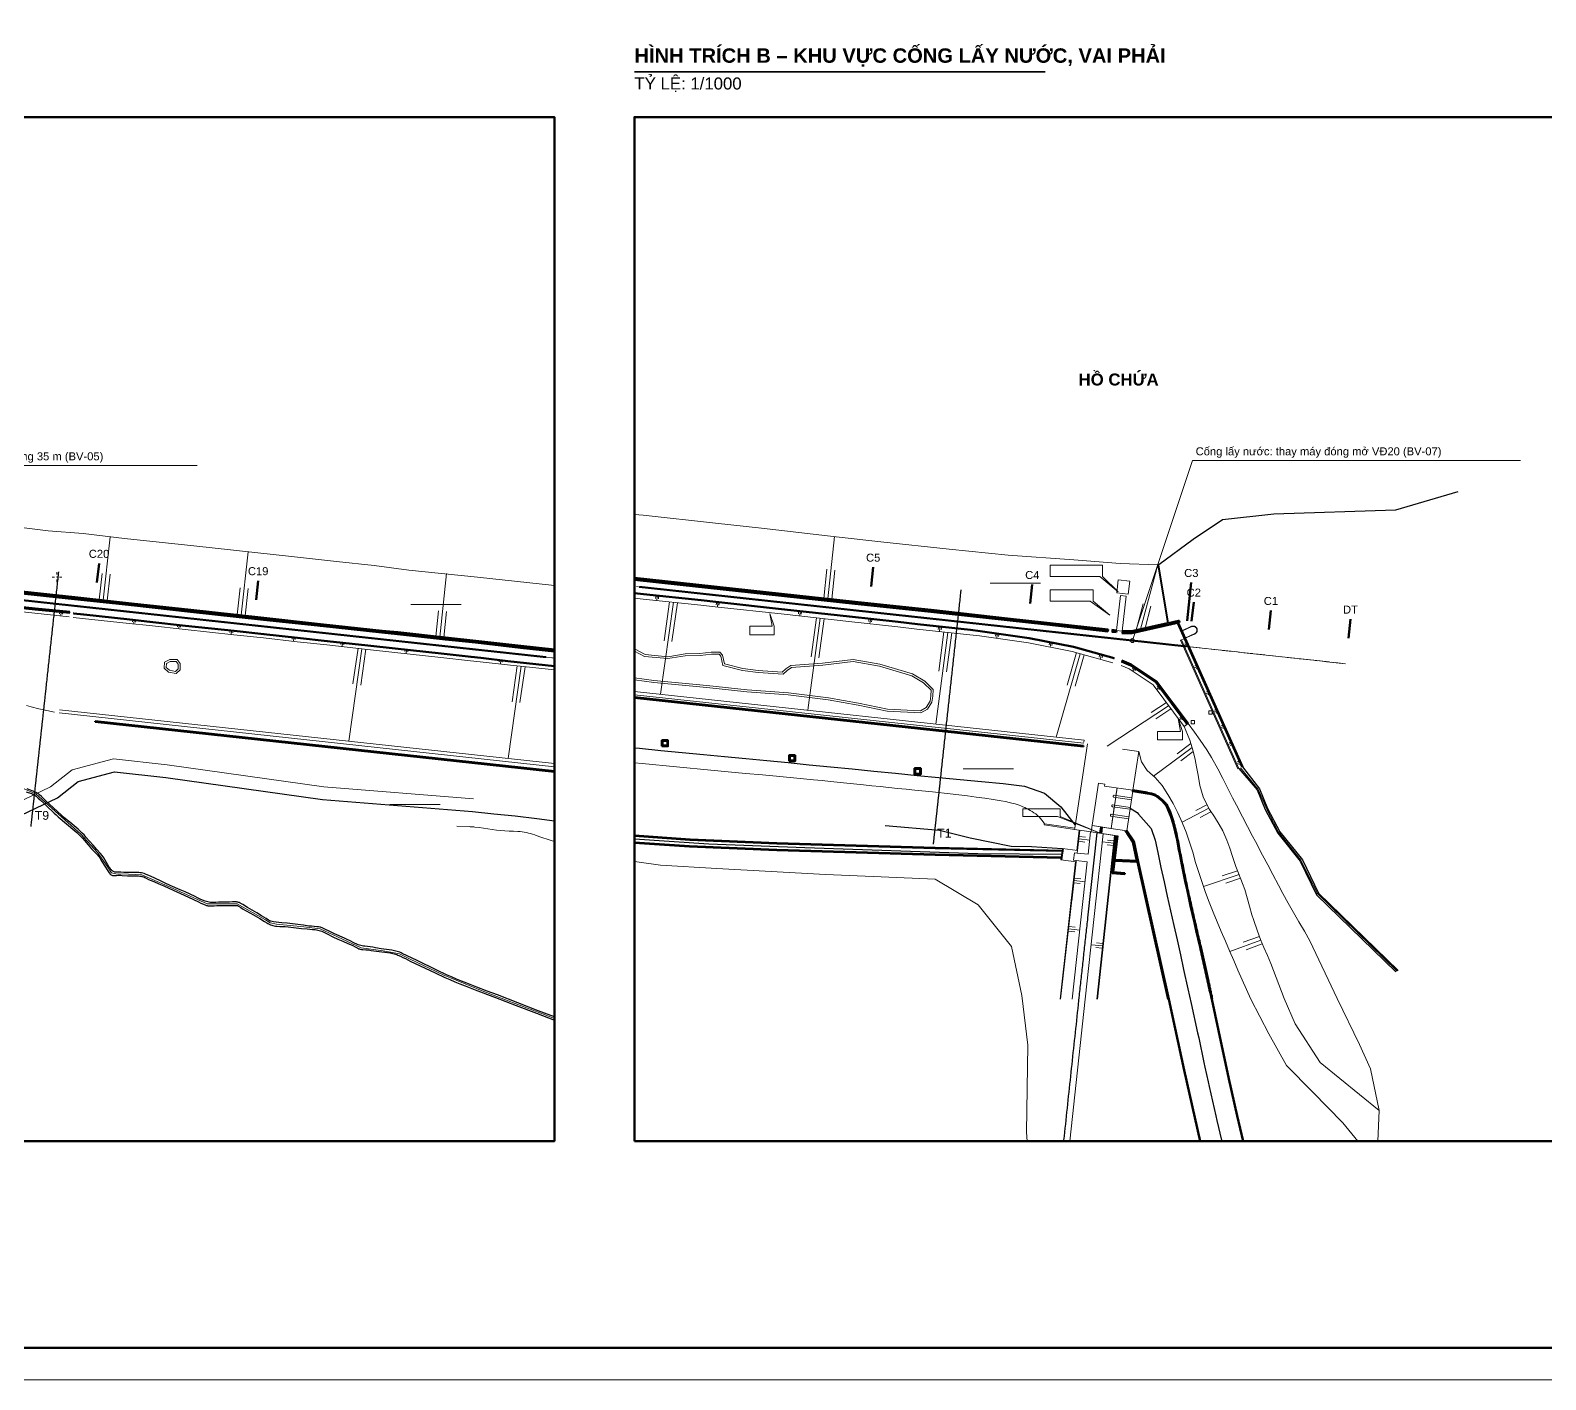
# Model space of a CAD drawing. Header units: millimetres. Extents: x 0 to 1189, y 0 to 841.
# Drawn here: x 404.3 to 877.7, y 0 to 421.7 of the extents above; entities that cross this region are included whole.
import ezdxf
from ezdxf.enums import TextEntityAlignment as Align

# ---------------------------------------------------------------- set-up
doc = ezdxf.new("R2010")
doc.units = ezdxf.units.MM
doc.linetypes.add('CENTER', pattern=[5.08, 3.175, -0.635, 0.635, -0.635])
doc.linetypes.add('DASHED', pattern=[1.524, 1.27, -0.254])
for name, color, linetype, lineweight in [('CHU', 7, 'CONTINUOUS', 25), ('CHU_DAM', 7, 'CONTINUOUS', 35), ('KHUNG', 7, 'CONTINUOUS', 50), ('NEN', 9, 'CONTINUOUS', 13), ('NET_CHINH', 7, 'CONTINUOUS', 50), ('NET_MANH', 8, 'CONTINUOUS', 18), ('NUOC', 5, 'CONTINUOUS', 25), ('SUA_CHUA', 1, 'CONTINUOUS', 50), ('TRUC', 1, 'CENTER', 18)]:
    doc.layers.add(name, color=color, linetype=linetype, lineweight=lineweight)
doc.styles.add('VN', font='arial.ttf')
doc.styles.add('VN_DAM', font='arialbd.ttf')

msp = doc.modelspace()

# ---------------------------------------------------------------- linework, layer by layer
at = {"layer": 'CHU_DAM'}
msp.add_line((593, 408.67), (721.34, 408.67), dxfattribs=at)
at = {"layer": 'KHUNG'}
msp.add_lwpolyline([(20, 10), (1179, 10), (1179, 831), (20, 831)], close=True, dxfattribs=at)
at = {"layer": 'NEN'}
for points in [[(412.6, 251.56), (412.6, 252.31)], [(739.22, 251), (744.08, 246.15), (738.36, 251), (722.85, 251), (722.85, 254.49), (739.22, 254.49), (739.22, 251)], [(756.48, 254.6), (756.77, 254.65)], [(756.48, 254.6), (759.51, 236.38)], [(756.77, 254.65), (759.8, 236.45)], [(411.85, 250.81), (411.1, 250.81)], [(412.67, 250.81), (412.67, 250.84), (412.65, 250.87), (412.63, 250.88), (412.6, 250.89), (412.57, 250.88), (412.55, 250.87), (412.53, 250.84), (412.52, 250.81)], [(412.52, 250.81), (412.53, 250.78), (412.55, 250.76), (412.57, 250.74), (412.6, 250.74), (412.63, 250.74), (412.65, 250.76), (412.67, 250.78), (412.67, 250.81)], [(412.6, 250.06), (412.6, 249.31)], [(413.35, 250.81), (414.1, 250.81)], [(704.14, 248.87), (719.86, 248.87)], [(735.32, 243.31), (722.9, 243.31), (722.9, 246.84), (736.25, 246.84), (736.25, 243.31), (741.47, 238.92), (735.32, 243.31)], [(523.17, 242.28), (538.89, 242.28)], [(745.36, 233.93), (743.58, 234.13), (744.79, 245.06), (746.58, 244.86), (745.36, 233.93)], [(416.57, 239.61), (416.6, 239.9)], [(417.76, 239.47), (417.79, 239.77)], [(636.02, 235.43), (629.01, 235.43), (629.01, 232.8), (636.61, 232.8), (636.61, 235.43), (635.29, 239.47), (636.02, 235.43)], [(742.12, 233.69), (742.18, 234.29)], [(745.3, 233.34), (745.36, 233.93)], [(745.3, 233.33), (748.42, 233.26)], [(745.36, 233.93), (748.37, 233.86)], [(748.37, 233.86), (759.51, 236.38)], [(748.42, 233.26), (763.1, 236.58)], [(763.96, 234.05), (767.05, 235.42)], [(764, 233.95), (767.09, 235.33)], [(764.98, 231.76), (768.07, 233.14)], [(765.02, 231.67), (767.98, 232.99)], [(767.05, 235.42), (767.1, 235.44), (767.14, 235.45), (767.19, 235.47), (767.24, 235.48), (767.29, 235.49), (767.34, 235.5), (767.39, 235.5), (767.44, 235.51), (767.49, 235.51), (767.54, 235.51), (767.59, 235.51), (767.64, 235.5), (767.69, 235.5), (767.74, 235.49), (767.79, 235.48), (767.84, 235.47), (767.88, 235.46), (767.93, 235.44), (767.98, 235.43), (768.02, 235.41), (768.07, 235.39), (768.12, 235.37), (768.16, 235.34), (768.2, 235.32), (768.24, 235.29), (768.29, 235.26), (768.33, 235.23), (768.36, 235.2), (768.4, 235.17), (768.44, 235.13), (768.47, 235.1), (768.51, 235.06), (768.54, 235.02), (768.57, 234.98), (768.6, 234.94), (768.62, 234.9), (768.65, 234.85), (768.67, 234.81), (768.7, 234.77), (768.72, 234.72), (768.74, 234.67), (768.75, 234.63), (768.77, 234.58), (768.78, 234.53), (768.79, 234.48), (768.8, 234.43), (768.81, 234.38), (768.82, 234.33), (768.82, 234.28), (768.82, 234.23), (768.82, 234.18), (768.82, 234.13), (768.82, 234.08), (768.81, 234.03), (768.8, 233.99), (768.79, 233.94), (768.78, 233.89), (768.77, 233.84), (768.75, 233.79), (768.74, 233.74), (768.72, 233.7), (768.7, 233.65), (768.67, 233.61), (768.65, 233.56), (768.62, 233.52), (768.6, 233.48), (768.57, 233.44), (768.54, 233.4), (768.51, 233.36), (768.47, 233.32), (768.44, 233.29), (768.4, 233.25), (768.37, 233.22), (768.33, 233.19), (768.29, 233.16), (768.25, 233.13), (768.2, 233.1), (768.16, 233.08), (768.12, 233.05), (768.07, 233.03), (768.03, 233.01), (767.98, 232.99)], [(767.09, 235.33), (767.12, 235.34), (767.17, 235.36), (767.21, 235.37), (767.26, 235.38), (767.31, 235.39), (767.36, 235.4), (767.41, 235.41), (767.46, 235.41), (767.51, 235.41), (767.56, 235.41), (767.61, 235.41), (767.66, 235.4), (767.71, 235.4), (767.76, 235.39), (767.81, 235.38), (767.86, 235.36), (767.9, 235.35), (767.95, 235.33), (768, 235.31), (768.04, 235.29), (768.09, 235.27), (768.13, 235.24), (768.17, 235.22), (768.21, 235.19), (768.25, 235.16), (768.29, 235.13), (768.33, 235.09), (768.37, 235.06), (768.4, 235.02), (768.43, 234.99), (768.47, 234.95), (768.5, 234.91), (768.52, 234.87), (768.55, 234.82), (768.58, 234.78), (768.6, 234.74), (768.62, 234.69), (768.64, 234.64), (768.66, 234.6), (768.67, 234.55), (768.68, 234.5), (768.7, 234.45), (768.71, 234.4), (768.71, 234.35), (768.72, 234.3), (768.72, 234.26), (768.72, 234.21), (768.72, 234.16), (768.72, 234.11), (768.71, 234.06), (768.7, 234.01), (768.69, 233.96), (768.68, 233.91), (768.67, 233.86), (768.65, 233.81), (768.64, 233.77), (768.62, 233.72), (768.6, 233.67), (768.57, 233.63), (768.55, 233.59), (768.52, 233.54), (768.49, 233.5), (768.46, 233.46), (768.43, 233.42), (768.4, 233.39), (768.36, 233.35), (768.33, 233.32), (768.29, 233.28), (768.25, 233.25), (768.21, 233.22), (768.17, 233.2), (768.12, 233.17), (768.08, 233.15), (768.04, 233.12), (767.99, 233.1), (767.94, 233.08)], [(593, 228.34), (596.31, 226.57), (603.46, 225.93), (608.81, 226.77), (613.45, 226.9), (616.99, 227.36), (619.71, 227.29), (620.55, 226.4), (621.13, 223.66), (626.88, 222.23), (631.66, 221.61), (639.18, 221.05), (640.3, 222.1), (641.83, 223.16), (651.79, 223.94), (661.34, 225), (669.64, 223.54), (679.9, 220.53), (683.7, 218.25), (686.29, 215.68), (686.22, 213.61), (685.92, 211.76), (684.53, 209.58), (682.48, 208.38), (671.98, 208.95), (662.89, 210.77), (653.53, 212.48), (641.06, 214.04), (628.14, 214.94), (615.56, 216.27), (599.01, 217.88), (593, 218.71)], [(763.6, 231.04), (763.87, 231.16)], [(781.49, 190.87), (763.6, 231.04)], [(764.92, 231.63), (763.87, 231.16)], [(781.76, 190.99), (763.87, 231.16)], [(765.69, 229.92), (764.63, 229.45)], [(765.48, 230.38), (764.93, 230.13)], [(765.89, 229.47), (765.34, 229.22)], [(447.45, 221.14), (446.04, 222.3), (446.2, 224.21), (447.82, 225.08), (450.16, 225.08), (451.05, 223.82), (451.05, 221.82), (449.79, 220.67), (447.45, 221.14)], [(742.8, 225.14), (742.88, 225.43)], [(745.11, 224.43), (745.23, 224.7)], [(768.84, 222.84), (767.79, 222.37)], [(768.64, 223.3), (768.09, 223.05)], [(748.62, 221.39), (749.32, 222.37)], [(769.04, 222.38), (768.49, 222.14)], [(733.52, 199.88), (593, 215.05)], [(733.36, 198.89), (593, 214.05)], [(772.45, 214.73), (771.4, 214.26)], [(772.25, 215.18), (771.7, 214.94)], [(772.65, 214.27), (772.11, 214.03)], [(568, 191.55), (413.26, 208.37)], [(568, 192.56), (413.41, 209.36)], [(774.99, 209.02), (773.94, 208.55)], [(774.79, 209.48), (774.24, 209.23)], [(775.19, 208.57), (774.65, 208.32)], [(763.57, 202.55), (762.84, 206.59), (764.16, 202.55), (764.16, 199.91), (756.36, 199.91), (756.36, 202.55), (763.57, 202.55)], [(764.73, 204.14), (765.93, 205.04)], [(764.73, 204.14), (765.69, 204.86)], [(825.62, 84.17), (807.22, 99.17), (799.4, 111.15), (795.98, 119.14), (791.83, 130.02), (790.73, 132.53), (789.65, 135.05), (788.61, 137.58), (787.63, 140.13), (786.35, 143.85), (785.91, 145.31), (785.17, 147.95), (784.44, 150.58), (783.65, 153.2), (783, 155.08), (781.73, 158.31), (780.92, 160.38), (779.85, 163.46), (779, 166.06), (778.07, 168.63), (776.77, 171.54), (775.65, 173.52), (774.17, 175.84), (772.69, 178.16), (771.36, 180.54), (770.66, 182.14), (769.66, 185.7), (769.07, 188.89), (768.61, 191.49), (768.16, 193.78), (767.54, 196.45), (766.52, 199.8), (765.81, 201.63), (764.73, 204.14)], [(765.69, 204.86), (765.93, 205.04)], [(777.16, 204.15), (776.11, 203.68)], [(776.95, 204.61), (776.41, 204.36)], [(777.36, 203.7), (776.81, 203.45)], [(733.41, 199.18), (733.52, 199.88)], [(779.49, 198.92), (778.44, 198.45)], [(779.28, 199.37), (778.74, 199.13)], [(730.57, 172.32), (734.5, 198.69)], [(745.42, 197.06), (750.52, 196.3)], [(748.71, 184.17), (750.52, 196.3)], [(750.47, 195.93), (750.52, 196.3)], [(779.69, 198.46), (779.14, 198.22)], [(695.67, 190.9), (711.39, 190.9)], [(782.16, 192.91), (781.11, 192.44)], [(781.96, 193.37), (781.41, 193.12)], [(781.49, 190.87), (781.76, 190.99)], [(782.37, 192.45), (781.82, 192.21)], [(782.28, 191.21), (787.82, 184.46), (791.11, 177.1), (794.2, 171.14), (801.2, 162.35), (806.27, 152.07), (831.22, 127.68)], [(782.9, 191.5), (782.81, 191.46)], [(392.88, 188.55), (405.98, 183.09), (420.07, 170.51), (425.29, 164.74), (428.23, 160.45), (429.65, 158.35), (430.96, 158.1), (434.96, 157.94), (439.11, 157.81), (447.03, 154.37), (459.49, 148.69), (468.93, 148.69), (477.7, 143.67), (479.25, 142.78), (481.18, 142.31), (489.75, 141.47), (494.8, 140.85), (500.19, 138.36), (507.63, 134.99), (514.55, 134.05), (519.63, 133.12), (522.92, 131.43), (533.27, 126.52), (545.41, 121.5), (552.71, 118.75), (564.24, 114.32), (568, 112.88)], [(735.65, 171.16), (737.92, 186.38)], [(737.92, 186.38), (739.9, 186.09)], [(739.81, 185.49), (739.9, 186.09)], [(739.81, 185.49), (748.71, 184.17)], [(741.88, 172.25), (743.77, 184.9)], [(743.41, 182.53), (743.77, 184.9)], [(742.72, 182.03), (742.7, 182.04), (742.66, 182.07), (742.62, 182.11), (742.6, 182.15), (742.58, 182.19), (742.56, 182.24), (742.55, 182.29), (742.56, 182.34), (742.57, 182.39), (742.58, 182.44), (742.61, 182.48), (742.64, 182.52), (742.67, 182.56), (742.71, 182.58), (742.76, 182.61), (742.81, 182.62)], [(742.72, 182.03), (742.7, 182.04), (742.66, 182.07), (742.62, 182.11), (742.6, 182.15), (742.58, 182.19), (742.56, 182.24), (742.55, 182.29), (742.56, 182.34), (742.57, 182.39), (742.58, 182.44), (742.61, 182.48), (742.64, 182.52), (742.67, 182.56), (742.71, 182.58), (742.76, 182.61), (742.81, 182.62)], [(742.73, 182.03), (743.33, 181.94)], [(742.82, 182.62), (743.41, 182.53)], [(742.97, 179.56), (743.33, 181.94)], [(743.33, 181.94), (748.27, 181.2)], [(743.41, 182.53), (748.36, 181.79)], [(746.83, 171.52), (748.67, 183.87)], [(516.6, 179.78), (532.31, 179.78)], [(725.13, 175.94), (714.28, 175.94), (714.28, 178.37), (726.04, 178.37), (726.04, 175.94), (738.45, 170.74), (725.13, 175.94)], [(741.85, 176.09), (741.83, 176.1), (741.79, 176.13), (741.75, 176.17), (741.73, 176.21), (741.7, 176.26), (741.69, 176.31), (741.68, 176.35), (741.69, 176.4), (741.7, 176.45), (741.71, 176.5), (741.74, 176.54), (741.77, 176.58), (741.8, 176.62), (741.84, 176.65), (741.89, 176.67), (741.94, 176.68)], [(741.85, 176.09), (741.83, 176.1), (741.79, 176.13), (741.75, 176.17), (741.73, 176.21), (741.7, 176.26), (741.69, 176.31), (741.68, 176.35), (741.69, 176.4), (741.7, 176.45), (741.71, 176.5), (741.74, 176.54), (741.77, 176.58), (741.8, 176.62), (741.84, 176.65), (741.89, 176.67), (741.94, 176.68)], [(741.85, 176.09), (742.44, 176)], [(741.88, 172.25), (742.44, 176)], [(741.94, 176.68), (747.47, 175.86)], [(742.29, 179.06), (742.27, 179.07), (742.23, 179.1), (742.2, 179.14), (742.17, 179.18), (742.15, 179.22), (742.13, 179.27), (742.13, 179.32), (742.13, 179.37), (742.14, 179.42), (742.15, 179.47), (742.18, 179.51), (742.21, 179.55), (742.24, 179.59), (742.29, 179.61), (742.33, 179.64), (742.38, 179.65)], [(742.29, 179.06), (742.27, 179.07), (742.23, 179.1), (742.2, 179.14), (742.17, 179.18), (742.15, 179.22), (742.13, 179.27), (742.13, 179.32), (742.13, 179.37), (742.14, 179.42), (742.15, 179.47), (742.18, 179.51), (742.21, 179.55), (742.24, 179.59), (742.29, 179.61), (742.33, 179.64), (742.38, 179.65)], [(742.29, 179.06), (747.83, 178.23)], [(742.38, 179.65), (742.97, 179.56)], [(742.44, 176), (747.39, 175.26)], [(742.53, 176.6), (742.88, 178.97)], [(742.97, 179.56), (747.92, 178.83)], [(730.57, 172.32), (721.07, 173.74), (721.01, 173.34), (730.51, 171.93), (730.57, 172.32)], [(721.01, 173.34), (721.07, 173.74)], [(721.01, 173.34), (730.51, 171.93)], [(721.07, 173.74), (730.57, 172.32)], [(730.51, 171.93), (730.57, 172.32)], [(730.51, 171.93), (735.65, 171.16)], [(731.19, 165.35), (731.91, 171.71)], [(731.39, 165.32), (732.11, 171.69)], [(743.86, 169.94), (735.65, 171.16)], [(743.56, 169.98), (735.65, 171.16)], [(741.88, 172.25), (735.95, 173.14)], [(738.75, 172.72), (735.95, 173.14)], [(746.83, 171.52), (739.04, 172.68)], [(746.83, 171.52), (741.88, 172.25)], [(731.03, 162.2), (730.98, 161.78), (726.16, 162.48), (726.67, 166.01), (731.39, 165.32)], [(726.67, 166.01), (726.16, 162.48)], [(727.07, 165.95), (726.56, 162.42)], [(726.67, 166.01), (731.39, 165.32)], [(742.99, 170.07), (737.42, 118.95)], [(743.19, 170.04), (737.62, 118.95)], [(743.56, 169.98), (743.86, 169.95)], [(725.94, 118.95), (730.79, 161.81)], [(726.14, 118.95), (730.98, 161.78)], [(726.16, 162.48), (730.98, 161.78)], [(729.4, 149.54), (730.79, 161.81)], [(729.6, 149.54), (730.98, 161.78)], [(730.52, 164.64), (730.18, 162.3)], [(730.18, 162.3), (731.03, 162.2)], [(730.52, 164.64), (731.3, 164.55)], [(730.98, 161.78), (731.03, 162.2)], [(731.3, 164.55), (731.39, 165.32)]]:
    msp.add_lwpolyline(points, dxfattribs=at)
at = {"layer": 'NEN', "color": 8}
for points in [[(765.93, 205.05), (767.97, 202.34), (769.74, 199.89), (771.81, 196.77), (773.22, 194.46), (775.21, 190.91), (776.79, 187.91), (777.99, 185.55), (779.83, 181.86), (781.03, 179.5), (782.92, 175.84), (784.51, 172.85), (786.1, 169.86), (786.98, 168.2), (789.25, 163.87), (790.82, 160.86), (792.39, 157.87), (794.18, 154.51), (795.6, 151.9), (797.25, 148.94), (798.91, 146), (800.59, 143.06), (802.28, 140.12), (803.97, 137.19), (812.49, 119.11), (819.51, 104.79), (822.97, 97.19), (825.62, 84.17), (825.22, 74.54)], [(542.69, 181.55), (496.01, 185.24), (447.06, 192.14), (430.28, 194.05), (417.38, 190.57), (410.61, 185.21), (396.92, 178.72), (388, 170.17), (379.07, 148.86), (369.18, 126.87), (355.04, 101.83), (352.14, 87.14), (332.19, 74.54)], [(715.69, 74.54), (715.5, 77.34), (715.85, 104.5), (713.98, 120.08), (710.75, 135.32), (700.35, 148.34), (686.97, 156.44), (670.09, 157.1), (652.64, 157.88), (618.76, 159.69), (601.09, 160.78), (593, 161.88)]]:
    msp.add_lwpolyline(points, dxfattribs=at)
at = {"layer": 'NET_CHINH'}
for p, q in [((425.09, 249.1), (425.74, 255.07)), ((666.93, 247.91), (667.58, 253.87)), ((474.8, 243.69), (475.45, 249.65)), ((716.64, 242.5), (717.29, 248.46)), ((765.63, 237.16), (766.96, 249.09)), ((767.07, 237), (767.74, 242.96)), ((791.18, 234.38), (791.83, 240.34)), ((816.03, 231.68), (816.68, 237.64))]:
    msp.add_line(p, q, dxfattribs=at)
for points in [[(28, 74.54), (568, 74.54), (568, 394.54), (28, 394.54)], [(593, 74.54), (930.5, 74.54), (930.5, 394.54), (593, 394.54)]]:
    msp.add_lwpolyline(points, close=True, dxfattribs=at)
for points in [[(568, 227.57), (557.43, 228.72), (543.34, 230.33), (533.95, 231.28), (519.01, 232.95), (514.1, 233.45), (494.88, 235.53), (476.2, 237.59), (454.31, 239.99), (435.86, 241.98), (418.07, 243.92), (396.69, 246.24), (377.98, 248.27), (361.7, 250), (345.65, 251.79), (333.69, 254.01), (327.77, 257.12), (325.22, 258.79), (321.24, 262.37), (319.13, 265.39), (315.25, 274.27), (312.89, 279.73)], [(568, 228.17), (557.5, 229.31), (543.4, 230.92), (534.01, 231.88), (519.08, 233.55), (514.16, 234.04), (494.94, 236.13), (476.27, 238.19), (454.37, 240.58), (435.93, 242.58), (418.13, 244.52), (396.76, 246.84), (378.04, 248.87), (361.77, 250.6), (345.74, 252.38), (333.89, 254.58), (328.07, 257.64), (325.59, 259.27), (321.69, 262.77), (319.66, 265.69), (315.8, 274.51), (313.45, 279.97)], [(307.84, 231.25), (312.01, 236.4), (314.5, 238.6), (317.23, 241.09), (319.48, 242.19), (326.38, 244.35), (331.13, 245.61), (334.01, 246.07), (340.89, 247.16), (345.29, 247.24), (354.1, 246.33), (362.99, 245.36), (371.18, 244.49), (396.09, 241.75), (405.8, 240.69), (416.57, 239.61)], [(416.6, 239.9), (405.83, 240.99), (396.12, 242.05), (371.21, 244.79), (363.02, 245.65), (354.13, 246.63)], [(740.99, 234.42), (721.92, 236.55), (709.52, 237.89), (685.65, 240.55), (661.95, 243.09), (634.17, 246.09), (607.34, 249.01), (593, 250.57)], [(740.92, 233.82), (721.85, 235.95), (709.45, 237.29), (685.58, 239.95), (661.89, 242.49), (634.11, 245.49), (607.27, 248.42), (593, 249.97)], [(742.88, 225.43), (730.14, 229.01), (716.34, 231.75), (701.02, 233.9), (697.94, 234.29), (681.43, 236.06), (675.42, 236.78), (660.18, 238.45), (639.91, 240.68), (618.42, 243.02), (613.87, 243.54), (595.86, 245.43), (593, 245.73)], [(568, 223.01), (553.42, 224.58), (544.97, 225.54), (541.95, 225.85), (532.62, 226.9), (518.29, 228.47), (509.76, 229.41), (497.04, 230.79), (487.76, 231.78), (477.24, 232.98), (467.98, 233.96), (452.77, 235.61), (441.65, 236.85), (435.32, 237.51), (420.94, 239.09), (417.76, 239.47)], [(759.8, 236.45), (762.97, 237.16)], [(762.97, 237.16), (762.98, 237.16), (763.03, 237.15), (763.07, 237.13), (763.12, 237.1), (763.15, 237.06), (763.18, 237.03), (763.21, 236.98), (763.23, 236.94), (763.24, 236.89), (763.24, 236.84), (763.23, 236.79), (763.22, 236.74), (763.2, 236.69), (763.17, 236.65), (763.14, 236.61), (763.1, 236.58)], [(740.92, 233.82), (740.99, 234.42)], [(742.12, 233.69), (743.51, 233.54)], [(742.18, 234.29), (743.58, 234.13)], [(743.51, 233.54), (743.58, 234.13)], [(745.3, 233.33), (748.42, 233.26), (763.1, 236.58)], [(745.36, 233.93), (748.37, 233.86), (759.51, 236.38)], [(782.81, 191.46), (762.76, 236.5)], [(782.81, 191.46), (762.78, 236.44)], [(782.9, 191.5), (762.86, 236.52)], [(782.9, 191.5), (762.88, 236.48)], [(765.69, 204.86), (755.84, 217.97), (748.07, 223.21), (745.11, 224.43)], [(765.93, 205.04), (756.05, 218.19), (748.21, 223.47), (745.23, 224.7)], [(733.27, 198.09), (593, 213.28)], [(733.25, 197.89), (593, 213.08)], [(424.54, 205.73), (424.51, 205.53)], [(568, 189.93), (424.51, 205.53)], [(568, 190.14), (424.54, 205.73)], [(601.58, 197.93), (603.48, 197.93), (603.48, 199.83), (601.58, 199.83), (601.58, 197.93)], [(601.78, 198.13), (603.28, 198.13), (603.28, 199.63), (601.78, 199.63), (601.78, 198.13)], [(641.29, 193.24), (643.19, 193.24), (643.19, 195.14), (641.29, 195.14), (641.29, 193.24)], [(641.49, 193.44), (642.99, 193.44), (642.99, 194.94), (641.49, 194.94), (641.49, 193.44)], [(733.25, 197.89), (733.27, 198.09)], [(680.52, 189.15), (682.42, 189.15), (682.42, 191.05), (680.52, 191.05), (680.52, 189.15)], [(680.72, 189.35), (682.22, 189.35), (682.22, 190.85), (680.72, 190.85), (680.72, 189.35)], [(753.26, 183.49), (753.22, 183.19), (748.67, 183.87), (748.71, 184.17), (753.26, 183.49)], [(748.67, 183.87), (748.71, 184.17)], [(748.67, 183.87), (753.22, 183.19)], [(748.71, 184.17), (753.26, 183.49)], [(753.22, 183.19), (753.26, 183.49)], [(783.11, 74.54), (781.28, 82.49), (778.68, 94.04), (775.47, 109.16), (773.32, 118.95), (773.16, 119.66), (773.01, 120.36), (772.85, 121.07), (772.69, 121.77), (772.53, 122.48), (772.37, 123.19), (772.22, 123.89), (772.06, 124.6), (771.9, 125.3), (771.75, 126.01), (771.59, 126.72), (771.43, 127.42), (771.28, 128.13), (771.12, 128.83), (770.96, 129.54), (770.8, 130.24), (770.65, 130.95), (770.49, 131.66), (770.34, 132.36), (770.18, 133.07), (770.03, 133.78), (769.87, 134.48), (769.71, 135.19), (769.11, 137.76), (768.52, 140.33), (767.92, 142.9), (767.34, 145.48), (766.75, 148.05), (766.18, 150.63), (765.62, 153.21), (765.06, 155.79), (764.53, 158.37), (764, 160.95), (763.34, 164.33), (763, 166.13), (762.5, 168.71), (761.95, 171.29), (761.31, 173.85), (760.61, 176.14), (759.21, 179.29), (757.86, 180.88), (756.32, 182.12), (755.65, 182.54), (755.1, 182.75), (754.46, 182.96), (753.97, 183.07), (753.22, 183.19)], [(773.51, 118.99), (773.42, 119.42), (773.32, 119.88), (773.21, 120.35), (773.11, 120.81), (773.01, 121.28), (772.9, 121.74), (772.8, 122.21), (772.69, 122.67), (772.59, 123.14), (772.49, 123.6), (772.38, 124.07), (772.28, 124.53), (772.18, 125), (772.07, 125.46), (771.97, 125.93), (771.87, 126.39), (771.76, 126.86), (771.66, 127.32), (771.56, 127.79), (771.45, 128.25), (771.35, 128.72), (771.25, 129.18), (771.14, 129.65), (771.04, 130.11), (770.93, 130.58), (770.83, 131.04), (770.73, 131.51), (770.63, 131.97), (770.52, 132.44), (770.42, 132.9), (770.32, 133.37), (770.22, 133.84), (770.12, 134.3), (770.01, 134.77), (769.91, 135.23), (769.76, 135.85), (769.62, 136.47), (769.47, 137.09), (769.33, 137.71), (769.19, 138.33), (769.04, 138.95), (768.9, 139.57), (768.75, 140.19), (768.61, 140.81), (768.47, 141.43), (768.33, 142.05), (768.18, 142.67), (768.04, 143.29), (767.9, 143.91), (767.76, 144.53), (767.62, 145.15), (767.47, 145.77), (767.33, 146.39), (767.19, 147.01), (767.05, 147.63), (766.91, 148.25), (766.78, 148.87), (766.64, 149.49), (766.5, 150.11), (766.36, 150.73), (766.23, 151.35), (766.09, 151.97), (765.95, 152.59), (765.82, 153.21), (765.69, 153.84), (765.55, 154.46), (765.42, 155.08), (765.29, 155.7), (765.16, 156.32), (765.03, 156.94), (764.9, 157.56), (764.77, 158.19), (764.64, 158.81), (764.51, 159.43), (764.39, 160.05), (764.26, 160.67), (764.14, 161.3), (764.01, 161.92), (763.89, 162.54), (763.77, 163.17), (763.65, 163.79), (763.53, 164.41), (763.41, 165.04), (763.29, 165.66), (763.18, 166.28), (763.06, 166.91), (762.94, 167.53), (762.82, 168.15), (762.69, 168.78), (762.57, 169.4), (762.43, 170.02), (762.3, 170.65), (762.16, 171.27), (762.02, 171.89), (761.86, 172.51), (761.71, 173.13), (761.54, 173.75), (761.37, 174.36), (761.19, 174.98), (761, 175.59), (760.8, 176.21), (760.6, 176.82), (760.37, 177.42), (760.12, 178.02), (759.84, 178.6), (759.52, 179.17), (759.16, 179.71), (758.76, 180.22), (758.33, 180.7), (757.86, 181.15), (757.36, 181.58), (756.85, 181.98), (756.32, 182.36), (755.76, 182.72), (755.17, 183.01), (754.54, 183.2), (753.89, 183.31), (753.25, 183.39)], [(738.45, 170.74), (738.75, 172.72)], [(738.75, 170.7), (739.04, 172.68)], [(746.83, 171.52), (749.01, 168.24), (750.33, 161.85), (742.98, 162.15)], [(746.43, 171.58), (748.73, 168.12), (749.96, 162.17), (743.02, 162.45)], [(746.43, 171.58), (748.73, 168.12), (749.96, 162.17)], [(726.57, 165.31), (686.95, 166.18), (662.3, 166.94), (637.52, 167.65), (610.36, 168.84), (593, 170.02)], [(726.56, 165.21), (686.95, 166.08), (662.3, 166.84), (637.52, 167.55), (610.35, 168.74), (593, 169.92)], [(726.27, 163.22), (686.9, 164.08), (662.24, 164.85), (637.44, 165.56), (610.24, 166.74), (593, 167.91)], [(726.26, 163.12), (686.9, 163.98), (662.24, 164.75), (637.44, 165.46), (610.24, 166.64), (593, 167.81)], [(743.56, 169.98), (742.25, 158.29)], [(743.86, 169.95), (742.58, 158.57)], [(750.12, 161.86), (759.71, 118.95)], [(750.33, 161.85), (759.91, 118.95), (764.71, 96.7), (769.76, 74.54)], [(742.25, 158.29), (746.22, 157.99)], [(742.58, 158.57), (746.24, 158.29)], [(746.24, 158.29), (746.22, 157.99)]]:
    msp.add_lwpolyline(points, dxfattribs=at)
at = {"layer": 'NET_MANH'}
for p, q in [((341.35, 285.67), (456.35, 285.67)), ((748.57, 230.97), (767.32, 287.22)), ((767.32, 287.22), (869.82, 287.22))]:
    msp.add_line(p, q, dxfattribs=at)
msp.add_lwpolyline([(0, 0), (1189, 0), (1189, 841), (0, 841)], close=True, dxfattribs=at)
for points in [[(593, 270.39), (595.7, 270.12), (618.32, 267.66), (632.7, 266.06), (655.97, 263.38), (670.01, 261.87), (691.35, 259.57), (709.79, 257.61), (730.26, 256.23), (744.74, 255.02), (756.48, 254.6)], [(390.51, 267.62), (409.88, 265.27), (420.77, 264.4), (433.65, 262.88), (455.36, 260.56), (486.78, 257.12), (499.94, 255.72), (511.74, 254.4), (522.57, 252.94), (543.95, 250.79), (568, 248.21)], [(429.18, 263.4), (427.03, 243.55)], [(655.51, 263.44), (653.4, 244.01)], [(472.33, 258.7), (470.17, 238.86)], [(426.69, 251.97), (425.79, 243.68)], [(429.17, 251.7), (428.27, 243.41)], [(534.33, 251.9), (532.18, 232.08)], [(653.15, 253.25), (652.16, 244.15)], [(655.63, 252.98), (654.65, 243.88)], [(756.48, 254.6), (751.13, 234.49)], [(469.84, 247.4), (468.93, 238.99)], [(472.34, 247.23), (471.42, 238.72)], [(743.65, 245.9), (744.11, 249.94), (747.73, 249.52), (747.27, 245.48), (743.65, 245.9)], [(595.71, 243.94), (593, 244.23)], [(660.01, 236.96), (639.75, 239.19), (618.25, 241.53), (613.7, 242.05), (595.71, 243.94)], [(599.64, 244.74), (599.57, 244.14)], [(600.09, 244.69), (599.95, 243.49)], [(600.53, 244.64), (600.47, 244.04)], [(605.2, 242.94), (601.14, 214.17)], [(603.96, 243.1), (602.24, 230.92)], [(606.44, 242.78), (604.73, 230.65)], [(618.59, 242.7), (618.52, 242.1)], [(619.03, 242.65), (618.9, 241.46)], [(619.48, 242.6), (619.41, 242.01)], [(751.94, 242.4), (749.75, 234.17)], [(754.35, 241.74), (752.51, 234.8)], [(416.39, 238.42), (405.68, 239.49), (395.96, 240.55)], [(413.47, 239.92), (413.41, 239.32)], [(413.92, 239.87), (413.79, 238.68)], [(414.37, 239.82), (414.3, 239.23)], [(568, 221.8), (553.29, 223.39), (544.84, 224.35), (541.82, 224.65), (532.48, 225.71), (518.16, 227.28), (509.63, 228.21), (496.91, 229.6), (487.63, 230.59), (477.11, 231.78), (467.85, 232.76), (452.64, 234.42), (441.52, 235.65), (435.19, 236.32), (417.67, 238.19)], [(436.31, 237.41), (436.24, 236.81)], [(436.75, 237.36), (436.62, 236.17)], [(437.2, 237.31), (437.14, 236.72)], [(531.8, 240.22), (530.94, 232.22)], [(534.3, 240.03), (533.42, 231.95)], [(644.3, 239.89), (644.24, 239.3)], [(644.75, 239.85), (644.62, 238.65)], [(645.2, 239.8), (645.13, 239.2)], [(651.06, 237.94), (647.16, 209.2)], [(649.83, 238.11), (648.16, 225.84)], [(652.3, 237.79), (650.64, 225.57)], [(742.47, 223.99), (729.79, 227.55), (716.09, 230.27), (700.82, 232.41), (697.77, 232.8), (681.26, 234.57), (675.25, 235.29), (660.01, 236.96)], [(666.24, 237.48), (666.18, 236.89)], [(666.69, 237.43), (666.56, 236.24)], [(667.14, 237.38), (667.07, 236.79)], [(450.31, 235.88), (450.25, 235.29)], [(450.76, 235.83), (450.63, 234.64)], [(451.2, 235.79), (451.14, 235.19)], [(466.71, 234.09), (466.65, 233.5)], [(467.16, 234.05), (467.03, 232.85)], [(467.61, 234), (467.54, 233.4)], [(690.93, 233.53), (687.1, 204.89)], [(687.99, 235.06), (687.92, 234.46)], [(689.69, 233.69), (688.05, 221.43)], [(688.43, 235.01), (688.3, 233.81)], [(688.88, 234.96), (688.82, 234.36)], [(692.17, 233.38), (690.53, 221.16)], [(705.89, 232.9), (705.83, 232.3)], [(706.34, 232.85), (706.21, 231.66)], [(706.79, 232.8), (706.72, 232.21)], [(486.18, 231.96), (486.12, 231.36)], [(486.63, 231.91), (486.5, 230.71)], [(487.08, 231.86), (487.01, 231.26)], [(501.36, 230.32), (501.3, 229.72)], [(501.81, 230.27), (501.68, 229.08)], [(502.26, 230.22), (502.19, 229.62)], [(507.87, 228.4), (503.8, 199.53)], [(506.64, 228.58), (505.06, 217.44)], [(509.11, 228.24), (507.54, 217.08)], [(521.38, 228.13), (521.32, 227.53)], [(521.83, 228.08), (521.7, 226.89)], [(522.28, 228.03), (522.21, 227.44)], [(593, 227.65), (596.13, 225.98), (603.48, 225.32), (608.87, 226.16), (613.5, 226.3), (617.02, 226.75), (619.44, 226.69), (619.99, 226.1), (620.61, 223.17), (626.77, 221.63), (631.6, 221), (639.41, 220.42), (640.69, 221.63), (642.04, 222.56), (651.85, 223.33), (661.32, 224.39), (669.51, 222.95), (679.65, 219.97), (683.32, 217.76), (685.68, 215.43), (685.61, 213.67), (685.34, 211.98), (684.09, 210.04), (682.33, 209), (672.06, 209.55), (663, 211.36), (653.62, 213.08), (641.12, 214.64), (628.2, 215.55), (615.62, 216.88), (599.08, 218.48), (593, 219.32)], [(722.64, 230.19), (722.52, 229.61)], [(723.08, 230.11), (722.85, 228.93)], [(723.52, 230.02), (723.4, 229.43)], [(447.72, 221.71), (446.67, 222.57), (446.78, 223.83), (447.98, 224.47), (449.85, 224.47), (450.45, 223.62), (450.45, 222.09), (449.61, 221.32), (447.72, 221.71)], [(550.84, 224.87), (550.77, 224.27)], [(551.29, 224.82), (551.16, 223.63)], [(551.73, 224.77), (551.67, 224.18)], [(557.57, 222.92), (553.51, 194.13)], [(556.33, 223.1), (554.75, 211.86)], [(558.81, 222.76), (557.23, 211.59)], [(567.88, 223.02), (567.81, 222.42)], [(724.79, 200.82), (732.27, 226.85)], [(728.14, 217), (731.07, 227.2)], [(730.66, 216.72), (733.47, 226.51)], [(738.33, 226.4), (738.21, 225.78)], [(738.77, 226.28), (738.53, 225.1)], [(739.2, 226.15), (739.09, 225.6)], [(764.73, 204.14), (755, 217.09), (747.5, 222.14), (745, 223.17)], [(748.6, 222.14), (748.94, 222.62)], [(749.34, 221.62), (749.69, 222.11)], [(756.04, 215.7), (757, 216.43)], [(756.25, 216.42), (756.73, 216.79)], [(756.79, 215.71), (757.27, 216.07)], [(411.87, 208.57), (409.42, 209.1), (406.98, 209.65), (404.55, 210.26), (403.08, 210.67)], [(740.7, 197.94), (759.87, 210.62)], [(754.37, 208.48), (759.18, 211.66)], [(755.89, 206.49), (760.58, 209.59)], [(772.47, 207.99), (773.47, 207.99), (773.47, 208.99), (772.47, 208.99), (772.47, 207.99)], [(763.21, 206.17), (764.17, 206.89)], [(763.42, 206.89), (763.9, 207.25)], [(763.96, 206.17), (764.44, 206.53)], [(766.94, 204.94), (767.94, 204.94), (767.94, 205.94), (766.94, 205.94), (766.94, 204.94)], [(750.52, 196.3), (751.44, 193.07), (753.21, 190.39), (755.65, 188.13), (757.81, 185.64), (759.66, 182.91), (761.29, 180.05), (762.76, 177.11), (764.13, 174.11), (765.37, 171.06), (766.44, 167.96), (767.39, 164.81), (768.31, 161.64), (769.26, 158.49), (770.3, 155.37), (771.41, 152.27), (772.58, 149.19), (773.8, 146.13), (775.05, 143.09), (776.31, 140.05), (777.59, 137.01), (778.89, 133.99), (780.2, 130.97), (781.52, 127.96), (782.86, 124.95), (784.21, 121.95), (785.56, 118.95), (791.19, 108.04), (796.65, 98.19), (804.85, 89.99), (814.32, 80.28), (818.96, 74.54)], [(755.17, 188.59), (767.24, 197.55)], [(762.5, 195.58), (766.83, 198.79)], [(763.67, 193.34), (767.59, 196.25)], [(721.08, 173.74), (720.9, 174.04), (720.72, 174.33), (720.31, 174.88), (719.87, 175.4), (719.39, 175.89), (718.88, 176.35), (718.34, 176.78), (717.79, 177.18), (717.23, 177.55), (716.66, 177.9), (716.08, 178.22), (715.5, 178.52), (714.92, 178.8), (714.33, 179.06), (713.74, 179.29), (713.15, 179.52), (712.55, 179.72), (711.95, 179.91), (711.34, 180.09), (710.11, 180.41), (708.87, 180.68), (707.6, 180.93), (706.33, 181.14), (705.03, 181.34), (702.42, 181.72), (699.76, 182.08), (697.07, 182.42), (694.36, 182.75), (691.62, 183.06), (686.12, 183.66), (680.61, 184.23), (677.87, 184.51), (675.15, 184.78), (672.45, 185.05), (669.78, 185.32), (667.14, 185.6), (664.53, 185.87), (659.36, 186.42), (654.2, 186.96), (651.59, 187.22), (648.97, 187.48), (643.7, 187.98), (638.38, 188.48), (633.02, 188.97), (627.65, 189.47), (616.89, 190.46), (606.12, 191.47), (595.36, 192.51), (593, 192.74)], [(764.1, 174.18), (772.44, 178.57)], [(768.36, 177.83), (771.84, 179.66)], [(769.69, 175.71), (773.05, 177.47)], [(568, 168.17), (566.98, 168.47), (565.69, 168.88), (564.4, 169.32), (563.13, 169.78), (561.85, 170.24), (561.2, 170.45), (560.56, 170.65), (559.91, 170.83), (559.26, 170.98), (558.6, 171.11), (557.94, 171.21), (557.27, 171.28), (556.6, 171.33), (555.25, 171.4), (553.9, 171.44), (552.55, 171.52), (551.2, 171.63), (549.86, 171.77), (548.52, 171.94), (547.19, 172.13), (544.52, 172.53), (543.18, 172.7), (542.85, 172.73), (542.5, 172.76), (542.28, 172.77), (542.16, 172.78), (542.02, 172.79), (541.86, 172.8), (541.68, 172.81), (541.47, 172.82), (537.48, 173)], [(739.43, 170.6), (733.8, 118.95), (729.05, 74.54)], [(735.47, 171.19), (734.7, 164.17), (731.3, 164.55)], [(731.72, 168.23), (733.7, 168.02)], [(731.8, 168.98), (735.3, 168.6)], [(731.88, 169.72), (733.87, 169.51)], [(742.73, 167.68), (739.23, 168.06)], [(742.65, 166.93), (740.66, 167.15)], [(742.81, 168.43), (740.82, 168.64)], [(731.03, 162.2), (734.44, 161.82), (729.77, 118.95)], [(730.41, 156.72), (732.4, 156.51)], [(770.74, 154.12), (781.9, 157.89)], [(776.57, 157.41), (781.44, 159.06)], [(777.75, 155.17), (782.33, 156.72)], [(730.25, 155.23), (732.23, 155.02)], [(730.33, 155.98), (733.83, 155.6)], [(728.54, 140.15), (730.53, 139.94)], [(728.62, 140.9), (732.12, 140.52)], [(728.7, 141.64), (730.69, 141.43)], [(778.95, 133.84), (788.7, 137.35)], [(783.2, 136.7), (788.26, 138.52)], [(739.23, 135.56), (735.73, 135.94)], [(739.15, 134.81), (737.16, 135.03)], [(739.31, 136.3), (737.32, 136.52)], [(784.07, 134.35), (789.14, 136.18)]]:
    msp.add_lwpolyline(points, dxfattribs=at)
msp.add_circle((748.57, 230.97), 0.625, dxfattribs=at)
at = {"layer": 'NUOC', "linetype": 'DASHED', "ltscale": 0.375}
for p, q in [((413.07, 252.42), (404.41, 172.89)), ((694.97, 246.87), (686.31, 167.34))]:
    msp.add_line(p, q, dxfattribs=at)
at = {"layer": 'NUOC'}
for points in [[(850.22, 277.45), (830.76, 271.73), (792.71, 270.43), (776.68, 268.66), (767.49, 262.57), (756.77, 254.65)], [(593, 197.46), (594.59, 197.3), (601.25, 196.64), (607.89, 196), (614.52, 195.37), (621.14, 194.73), (627.75, 194.1), (634.35, 193.46), (640.97, 192.82), (647.61, 192.16), (654.27, 191.51), (660.98, 190.84), (667.74, 190.17), (674.53, 189.49), (681.33, 188.81), (688.09, 188.15), (694.79, 187.5), (701.46, 186.88), (708.19, 186.3), (714.87, 185.44), (721.13, 183.32), (726.16, 178.97), (730.7, 173.25)], [(339.68, 74.54), (355.73, 84.68), (358.84, 100.42), (372.75, 125.06), (382.74, 147.26), (391.37, 167.86), (399.22, 175.38), (412.73, 181.79), (419.22, 186.92), (430.58, 189.99), (446.56, 188.17), (495.57, 181.26), (542.37, 177.57)], [(781.76, 190.99), (787.51, 184.28), (790.08, 178.17), (793.94, 170.8), (800.99, 162.01), (806.05, 151.56), (830.89, 127.46)], [(782.9, 191.5), (788.21, 184.68), (790.8, 178.51), (794.61, 171.24), (801.67, 162.44), (806.71, 152.04), (831.58, 127.91)], [(568, 113.36), (562.91, 115.3), (556.54, 117.75), (550.17, 120.22), (546.98, 121.44), (543.78, 122.64), (542.18, 123.24), (540.59, 123.86), (539.01, 124.5), (537.44, 125.16), (535.87, 125.85), (534.32, 126.56), (531.23, 128.01), (525.07, 130.95), (523.53, 131.69), (522, 132.46), (520.48, 133.23), (520.09, 133.41), (519.69, 133.57), (519.29, 133.71), (518.88, 133.83), (518.47, 133.94), (518.05, 134.03), (517.21, 134.19), (516.37, 134.32), (515.52, 134.44), (513.83, 134.68), (512.15, 134.97), (511.31, 135.11), (510.46, 135.24), (508.76, 135.44), (508.33, 135.5), (507.92, 135.57), (507.5, 135.66), (507.1, 135.78), (506.7, 135.92), (506.3, 136.08), (505.53, 136.44), (503.99, 137.22), (503.22, 137.59), (502.45, 137.95), (499.34, 139.34), (497.79, 140.06), (496.25, 140.81), (495.48, 141.19), (495.08, 141.35), (494.88, 141.41), (494.68, 141.46), (494.25, 141.51), (493.83, 141.54), (492.97, 141.6), (492.12, 141.68), (491.27, 141.77), (489.58, 141.99), (487.89, 142.22), (486.2, 142.44), (484.5, 142.63), (482.8, 142.79), (481.95, 142.86), (481.1, 142.94), (480.25, 143.06), (479.83, 143.14), (479.42, 143.24), (479.22, 143.31), (479.02, 143.4), (478.65, 143.6), (477.93, 144.08), (477.21, 144.55), (476.48, 144.99), (475, 145.84), (473.54, 146.7), (472.09, 147.59), (470.62, 148.47), (469.86, 148.89), (469.47, 149.07), (469.28, 149.15), (469.08, 149.22), (468.87, 149.27), (468.67, 149.31), (468.25, 149.35), (467.82, 149.35), (467.39, 149.32), (466.52, 149.25), (465.66, 149.2), (464.8, 149.19), (463.95, 149.19), (463.1, 149.18), (462.25, 149.14), (461.39, 149.12), (460.96, 149.12), (460.54, 149.15), (460.12, 149.21), (459.7, 149.29), (459.29, 149.41), (458.88, 149.54), (458.08, 149.85), (457.3, 150.19), (456.53, 150.56), (455.76, 150.94), (454.23, 151.69), (452.69, 152.41), (451.13, 153.11), (447.99, 154.47), (446.44, 155.17), (444.9, 155.89), (441.79, 157.33), (441.01, 157.68), (440.21, 158.01), (439.81, 158.15), (439.4, 158.27), (438.99, 158.36), (438.57, 158.43), (438.15, 158.48), (437.72, 158.5), (436.86, 158.51), (436, 158.49), (435.15, 158.48), (434.31, 158.51), (433.46, 158.54), (432.6, 158.57), (431.72, 158.55), (431.27, 158.55), (431.06, 158.57), (430.84, 158.59), (430.64, 158.63), (430.44, 158.69), (430.25, 158.76), (430.07, 158.86), (429.9, 158.99), (429.74, 159.13), (429.59, 159.28), (429.45, 159.45), (429.18, 159.8), (428.94, 160.17), (428.72, 160.54), (428.51, 160.91), (428.1, 161.65), (427.68, 162.38), (427.21, 163.09), (426.7, 163.78), (426.15, 164.44), (425.01, 165.71), (423.88, 166.99), (422.76, 168.28), (421.65, 169.58), (421.08, 170.21), (420.49, 170.83), (419.88, 171.43), (419.25, 172), (418.61, 172.56), (417.95, 173.11), (416.62, 174.18), (415.3, 175.27), (414.65, 175.82), (414.01, 176.38), (412.76, 177.54), (411.51, 178.71), (410.24, 179.84), (408.99, 180.99), (408.37, 181.58), (407.76, 182.19), (407.16, 182.81), (406.84, 183.1), (406.67, 183.22), (406.49, 183.33), (406.3, 183.42), (406.1, 183.51), (405.7, 183.66), (404.9, 183.97), (403.34, 184.65)], [(402.99, 183.69), (404.63, 183.13), (405.03, 182.97), (405.41, 182.79), (405.78, 182.58), (406.12, 182.33), (406.75, 181.75), (407.38, 181.18), (408.63, 180.01), (409.86, 178.83), (411.08, 177.64), (411.7, 177.05), (412.33, 176.47), (412.96, 175.9), (413.61, 175.35), (414.92, 174.26), (416.24, 173.17), (417.55, 172.08), (418.2, 171.52), (418.84, 170.95), (419.46, 170.36), (420.06, 169.76), (420.65, 169.14), (421.21, 168.49), (422.3, 167.18), (422.85, 166.53), (423.41, 165.89), (424.01, 165.27), (424.62, 164.67), (425.22, 164.05), (425.5, 163.74), (425.77, 163.4), (426.01, 163.05), (426.23, 162.69), (426.66, 161.95), (427.56, 160.5), (428.44, 159.05), (428.68, 158.69), (428.93, 158.34), (429.21, 158), (429.37, 157.85), (429.54, 157.72), (429.71, 157.62), (429.91, 157.56), (430.11, 157.53), (430.33, 157.52), (430.77, 157.55), (431.22, 157.6), (431.66, 157.63), (432.1, 157.63), (432.53, 157.62), (432.95, 157.6), (434.63, 157.48), (435.47, 157.44), (436.32, 157.43), (437.18, 157.43), (438.04, 157.41), (438.47, 157.39), (438.89, 157.33), (439.1, 157.28), (439.3, 157.23), (439.7, 157.09), (440.09, 156.91), (440.47, 156.72), (441.24, 156.32), (442.02, 155.96), (442.81, 155.64), (444.39, 155), (445.95, 154.33), (447.51, 153.63), (453.73, 150.79), (455.28, 150.07), (456.81, 149.32), (457.58, 148.95), (458.36, 148.6), (459.15, 148.28), (459.35, 148.21), (459.56, 148.15), (459.76, 148.11), (459.97, 148.09), (460.4, 148.06), (460.83, 148.07), (461.69, 148.12), (462.56, 148.16), (463.41, 148.17), (465.11, 148.17), (466.8, 148.16), (467.66, 148.17), (468.53, 148.2), (468.74, 148.19), (468.95, 148.16), (469.15, 148.1), (469.34, 148.01), (470.06, 147.53), (470.79, 147.08), (471.53, 146.66), (473.01, 145.83), (474.48, 144.98), (475.95, 144.1), (477.41, 143.19), (478.14, 142.73), (478.51, 142.52), (478.89, 142.33), (479.28, 142.16), (479.67, 142.02), (480.08, 141.91), (480.49, 141.82), (480.91, 141.75), (481.33, 141.71), (482.19, 141.65), (483.93, 141.6), (484.8, 141.55), (485.65, 141.46), (487.34, 141.25), (489.03, 141.04), (490.72, 140.87), (492.43, 140.73), (493.28, 140.64), (493.7, 140.58), (494.12, 140.5), (494.54, 140.4), (494.95, 140.27), (495.34, 140.12), (495.73, 139.95), (497.26, 139.18), (498.79, 138.42), (500.34, 137.7), (501.9, 137.01), (503.47, 136.35), (504.25, 136.01), (505.03, 135.65), (505.79, 135.26), (506.55, 134.86), (506.94, 134.69), (507.14, 134.61), (507.34, 134.56), (507.76, 134.47), (508.18, 134.42), (509.04, 134.36), (509.9, 134.28), (510.75, 134.16), (511.59, 134.03), (513.27, 133.76), (514.12, 133.65), (514.97, 133.56), (515.83, 133.46), (516.67, 133.34), (517.09, 133.26), (517.51, 133.17), (517.92, 133.07), (518.33, 132.96), (518.73, 132.82), (519.13, 132.67), (519.91, 132.33), (520.68, 131.95), (521.45, 131.57), (522.98, 130.81), (524.52, 130.08), (530.71, 127.19), (533.8, 125.73), (535.35, 125.01), (536.91, 124.32), (538.48, 123.66), (540.07, 123.03), (543.26, 121.83), (549.64, 119.39), (556.02, 116.94), (562.4, 114.5), (568, 112.37)], [(542.37, 177.57), (549.07, 176.84), (555.77, 176.17), (562.46, 175.37), (568, 174.6)], [(747.88, 178.58), (750.07, 177.28), (750.42, 176.76), (754.45, 172.22), (755.72, 168.6), (756.5, 164.78), (757.47, 160.06), (758.43, 155.56), (759.42, 151.05), (760.43, 146.51), (761.45, 141.96), (762.49, 137.41), (763.54, 132.78), (764.55, 128.21), (765.91, 122.11), (766.93, 117.51), (768.92, 108.35), (769.26, 106.78), (770.89, 99.14), (771.22, 97.61), (772.23, 93.03), (772.56, 91.59), (774.63, 82.45), (774.97, 80.95), (776.36, 74.86), (776.43, 74.54)], [(671.35, 173.18), (688.28, 171.74), (697.88, 169.32), (710.66, 166.7), (716.99, 166.65), (726.67, 166.01)], [(737.45, 170.89), (734.55, 144.36), (734.49, 143.74), (734.42, 143.12), (734.35, 142.49), (734.28, 141.87), (734.21, 141.25), (734.15, 140.63), (734.08, 140), (734.01, 139.38), (733.94, 138.76), (733.88, 138.13), (733.81, 137.51), (733.74, 136.89), (733.67, 136.27), (733.6, 135.64), (733.54, 135.02), (733.47, 134.4), (733.4, 133.77), (733.33, 133.15), (733.26, 132.53), (733.2, 131.9), (733.13, 131.28), (733.06, 130.66), (732.99, 130.04), (732.92, 129.41), (732.86, 128.79), (732.79, 128.17), (732.72, 127.54), (732.65, 126.92), (732.59, 126.3), (732.52, 125.67), (732.45, 125.05), (732.38, 124.43), (732.31, 123.81), (732.25, 123.18), (732.18, 122.56), (732.11, 121.94), (732.04, 121.31), (731.97, 120.69), (731.91, 120.07), (731.84, 119.44), (731.73, 118.48), (731.6, 117.23), (731.47, 115.99), (731.33, 114.74), (731.2, 113.49), (731.07, 112.25), (730.94, 111), (730.8, 109.76), (730.67, 108.51), (730.54, 107.26), (730.4, 106.02), (730.27, 104.77), (730.14, 103.52), (730, 102.28), (729.87, 101.03), (729.74, 99.79), (729.6, 98.54), (729.47, 97.29), (729.34, 96.05), (729.2, 94.8), (729.07, 93.55), (728.94, 92.31), (728.8, 91.06), (728.67, 89.82), (728.54, 88.57), (728.41, 87.32), (728.27, 86.08), (728.14, 84.83), (728.01, 83.58), (727.87, 82.34), (727.74, 81.09), (727.61, 79.85), (727.47, 78.6), (727.34, 77.35), (727.21, 76.11), (727.07, 74.86), (727.04, 74.54)], [(593, 169.01), (616.24, 167.48), (646.24, 166.3), (700.24, 164.41), (726.42, 164.22)], [(699.05, 165.92), (684.4, 166.32), (672.19, 166.64)]]:
    msp.add_lwpolyline(points, dxfattribs=at)
at = {"layer": 'SUA_CHUA', "const_width": 0.625}
for points in [[(594.48, 247.75), (596.47, 247.54), (598.46, 247.32), (600.44, 247.1), (602.43, 246.89), (604.42, 246.67), (606.41, 246.45), (608.4, 246.24), (610.39, 246.02), (612.37, 245.8), (614.36, 245.59), (616.35, 245.37), (618.34, 245.15), (620.33, 244.94), (622.32, 244.72), (624.3, 244.5), (626.29, 244.29), (628.28, 244.07), (630.27, 243.85), (632.26, 243.64), (634.24, 243.42), (636.23, 243.2), (638.22, 242.99), (640.21, 242.77), (642.2, 242.56), (644.19, 242.34), (646.17, 242.12), (648.16, 241.91), (650.15, 241.69), (652.14, 241.47), (654.13, 241.26), (656.12, 241.04), (658.1, 240.82), (660.09, 240.61), (662.08, 240.39), (664.07, 240.17), (666.06, 239.96), (668.05, 239.74), (670.03, 239.52), (672.02, 239.31), (674.01, 239.09), (676, 238.87), (677.99, 238.66), (679.97, 238.44), (681.96, 238.23), (683.95, 238.01), (685.94, 237.79), (687.93, 237.58), (689.92, 237.36), (691.9, 237.14), (693.89, 236.93), (695.88, 236.71), (697.87, 236.49), (699.86, 236.28), (701.85, 236.06), (703.83, 235.84), (705.82, 235.63), (707.81, 235.41), (709.8, 235.19), (711.79, 234.98), (713.77, 234.76), (715.76, 234.54), (717.75, 234.33), (719.74, 234.11), (721.73, 233.89), (723.72, 233.68), (725.7, 233.46), (727.69, 233.25), (729.68, 233.03), (731.67, 232.81), (733.66, 232.6), (735.65, 232.38), (737.63, 232.16), (739.62, 231.95), (741.61, 231.73), (743.6, 231.51), (745.59, 231.3), (747.57, 231.08), (749.56, 230.86), (751.55, 230.65), (753.54, 230.43), (755.53, 230.21), (757.52, 230), (759.5, 229.78), (761.49, 229.56), (763.48, 229.35), (765.47, 229.13)], [(402.32, 243.53), (404.31, 243.32), (406.3, 243.1), (408.29, 242.88), (410.28, 242.67), (412.27, 242.45), (414.25, 242.23), (416.24, 242.02), (418.23, 241.8), (420.22, 241.58), (422.21, 241.37), (424.19, 241.15), (426.18, 240.94), (428.17, 240.72), (430.16, 240.5), (432.15, 240.29), (434.14, 240.07), (436.12, 239.85), (438.11, 239.64), (440.1, 239.42), (442.09, 239.2), (444.08, 238.99), (446.07, 238.77), (448.05, 238.55), (450.04, 238.34), (452.03, 238.12), (454.02, 237.9), (456.01, 237.69), (457.99, 237.47), (459.98, 237.25), (461.97, 237.04), (463.96, 236.82), (465.95, 236.61), (467.94, 236.39), (469.92, 236.17), (471.91, 235.96), (473.9, 235.74), (475.89, 235.52), (477.88, 235.31), (479.87, 235.09), (481.85, 234.87), (483.84, 234.66), (485.83, 234.44), (487.82, 234.22), (489.81, 234.01), (491.8, 233.79), (493.78, 233.57), (495.77, 233.36), (497.76, 233.14), (499.75, 232.92), (501.74, 232.71), (503.72, 232.49), (505.71, 232.27), (507.7, 232.06), (509.69, 231.84), (511.68, 231.63), (513.67, 231.41), (515.65, 231.19), (517.64, 230.98), (519.63, 230.76), (521.62, 230.54), (523.61, 230.33), (525.6, 230.11), (527.58, 229.89), (529.57, 229.68), (531.56, 229.46), (533.55, 229.24), (535.54, 229.03), (537.52, 228.81), (539.51, 228.59), (541.5, 228.38), (543.49, 228.16), (545.48, 227.94), (547.47, 227.73), (549.45, 227.51), (551.44, 227.3), (553.43, 227.08), (555.42, 226.86), (557.41, 226.65), (559.4, 226.43), (561.38, 226.21), (563.37, 226), (565.36, 225.78)]]:
    msp.add_lwpolyline(points, dxfattribs=at)
at = {"layer": 'TRUC'}
for points in [[(568, 225.49), (225.39, 262.8)], [(568, 225.49), (225.39, 262.8)], [(815.17, 223.72), (766.18, 229.05), (764.74, 229.21), (593, 247.91)], [(815.17, 223.72), (766.18, 229.05), (764.74, 229.21), (593, 247.91)], [(594.48, 247.75), (596.47, 247.54), (598.46, 247.32), (600.44, 247.1), (602.43, 246.89), (604.42, 246.67), (606.41, 246.45), (608.4, 246.24), (610.39, 246.02), (612.37, 245.8), (614.36, 245.59), (616.35, 245.37), (618.34, 245.15), (620.33, 244.94), (622.32, 244.72), (624.3, 244.5), (626.29, 244.29), (628.28, 244.07), (630.27, 243.85), (632.26, 243.64), (634.24, 243.42), (636.23, 243.2), (638.22, 242.99), (640.21, 242.77), (642.2, 242.56), (644.19, 242.34), (646.17, 242.12), (648.16, 241.91), (650.15, 241.69), (652.14, 241.47), (654.13, 241.26), (656.12, 241.04), (658.1, 240.82), (660.09, 240.61), (662.08, 240.39), (664.07, 240.17), (666.06, 239.96), (668.05, 239.74), (670.03, 239.52), (672.02, 239.31), (674.01, 239.09), (676, 238.87), (677.99, 238.66), (679.97, 238.44), (681.96, 238.23), (683.95, 238.01), (685.94, 237.79), (687.93, 237.58), (689.92, 237.36), (691.9, 237.14), (693.89, 236.93), (695.88, 236.71), (697.87, 236.49), (699.86, 236.28), (701.85, 236.06), (703.83, 235.84), (705.82, 235.63), (707.81, 235.41), (709.8, 235.19), (711.79, 234.98), (713.77, 234.76), (715.76, 234.54), (717.75, 234.33), (719.74, 234.11), (721.73, 233.89), (723.72, 233.68), (725.7, 233.46), (727.69, 233.25), (729.68, 233.03), (731.67, 232.81), (733.66, 232.6), (735.65, 232.38), (737.63, 232.16), (739.62, 231.95), (741.61, 231.73), (743.6, 231.51), (745.59, 231.3), (747.57, 231.08), (749.56, 230.86), (751.55, 230.65), (753.54, 230.43), (755.53, 230.21), (757.52, 230), (759.5, 229.78), (761.49, 229.56), (763.48, 229.35), (765.47, 229.13), (767.44, 228.91), (769.43, 228.7), (771.42, 228.48), (773.41, 228.26), (775.4, 228.05), (777.38, 227.83), (779.37, 227.62), (781.36, 227.4), (783.35, 227.18), (785.34, 226.97), (787.33, 226.75), (789.31, 226.53), (791.3, 226.32), (793.29, 226.1), (795.28, 225.89), (797.27, 225.67), (799.25, 225.45), (801.24, 225.24), (803.23, 225.02), (805.22, 224.8), (807.21, 224.59), (809.2, 224.37), (811.18, 224.15), (813.17, 223.94), (815.16, 223.72)], [(402.34, 243.53), (404.33, 243.31), (406.32, 243.1), (408.31, 242.88), (410.3, 242.67), (412.29, 242.45), (414.27, 242.23), (416.26, 242.02), (418.25, 241.8), (420.24, 241.58), (422.23, 241.37), (424.21, 241.15), (426.2, 240.93), (428.19, 240.72), (430.18, 240.5), (432.17, 240.28), (434.16, 240.07), (436.14, 239.85), (438.13, 239.63), (440.12, 239.42), (442.11, 239.2), (444.1, 238.98), (446.09, 238.77), (448.07, 238.55), (450.06, 238.34), (452.05, 238.12), (454.04, 237.9), (456.03, 237.69), (458.01, 237.47), (460, 237.25), (461.99, 237.04), (463.98, 236.82), (465.97, 236.6), (467.96, 236.39), (469.94, 236.17), (471.93, 235.95), (473.92, 235.74), (475.91, 235.52), (477.9, 235.3), (479.89, 235.09), (481.87, 234.87), (483.86, 234.65), (485.85, 234.44), (487.84, 234.22), (489.83, 234), (491.81, 233.79), (493.8, 233.57), (495.79, 233.36), (497.78, 233.14), (499.77, 232.92), (501.76, 232.71), (503.74, 232.49), (505.73, 232.27), (507.72, 232.06), (509.71, 231.84), (511.7, 231.62), (513.69, 231.41), (515.67, 231.19), (517.66, 230.97), (519.65, 230.76), (521.64, 230.54), (523.63, 230.32), (525.62, 230.11), (527.6, 229.89), (529.59, 229.67), (531.58, 229.46), (533.57, 229.24), (535.56, 229.02), (537.54, 228.81), (539.53, 228.59), (541.52, 228.38), (543.51, 228.16), (545.5, 227.94), (547.49, 227.73), (549.47, 227.51), (551.46, 227.29), (553.45, 227.08), (555.44, 226.86), (557.43, 226.64), (559.42, 226.43), (561.4, 226.21), (563.39, 225.99), (565.38, 225.78), (567.37, 225.56)]]:
    msp.add_lwpolyline(points, dxfattribs=at)

# ---------------------------------------------------------------- texts
at = {"layer": 'CHU', "style": 'VN'}
for s, height, p in [('TỶ LỆ: 1/1000', 3.75, (593, 402.04)), ('Màng khoan phụt: 3 hàng 15 m + 2 hàng 35 m (BV-05)', 2.5, (342.35, 286.54)), ('Cống lấy nước: thay máy đóng mở VĐ20 (BV-07)', 2.5, (768.32, 288.1))]:
    msp.add_text(s, height=height, dxfattribs=at).set_placement(p, align=Align.BOTTOM_LEFT)
for s, p in [('C20', (425.74, 256.07)), ('C5', (667.58, 254.87)), ('C19', (475.45, 250.65)), ('C4', (717.29, 249.46)), ('C3', (766.96, 250.09)), ('C2', (767.74, 243.96)), ('C1', (791.83, 241.34)), ('DT', (816.68, 238.64))]:
    msp.add_text(s, height=2.5, dxfattribs=at).set_placement(p, align=Align.BOTTOM_CENTER)
at = {"layer": 'CHU_DAM', "style": 'VN_DAM'}
msp.add_text('HÌNH TRÍCH B – KHU VỰC CỐNG LẤY NƯỚC, VAI PHẢI', height=4.5, dxfattribs=at).set_placement((593, 410.17), align=Align.BOTTOM_LEFT)
at = {"layer": 'NUOC', "style": 'VN_DAM'}
msp.add_text('HỒ CHỨA', height=3.75, dxfattribs=at).set_placement((744.25, 309.54), align=Align.BOTTOM_CENTER)
at = {"layer": 'NUOC', "style": 'VN'}
for s, p in [('T9', (405.66, 174.14)), ('T1', (687.56, 168.59))]:
    msp.add_text(s, height=2.75, dxfattribs=at).set_placement(p, align=Align.BOTTOM_LEFT)

doc.saveas('drawing.dxf')
